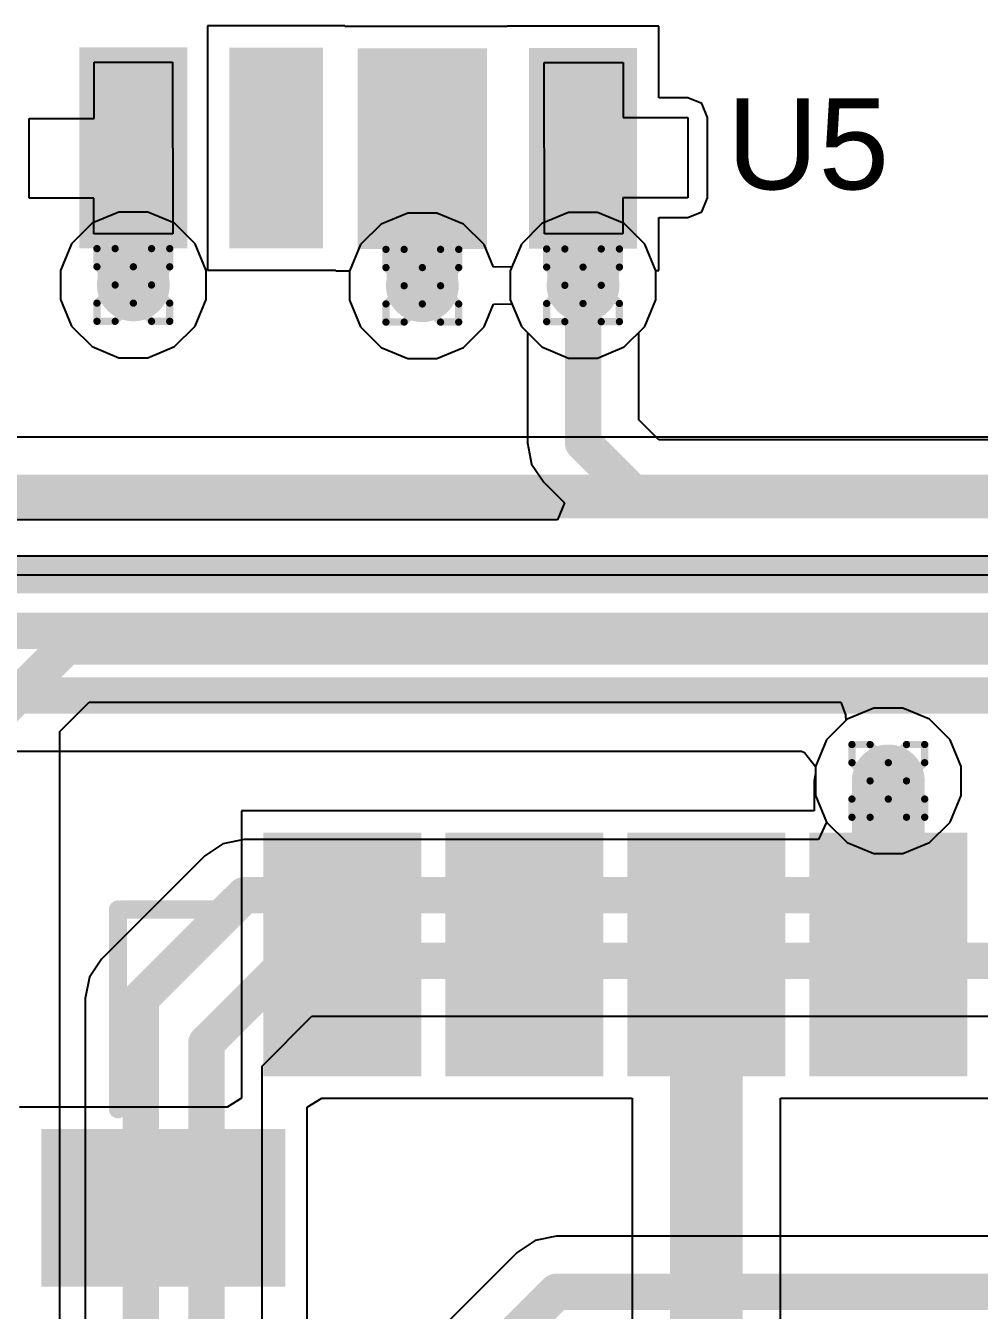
# Model space of a CAD drawing. Header units: inches. Extents: x -13 to 356, y -4 to 120.
# Drawn here: x 12.27 to 18.92, y 34.35 to 43.32 of the extents above; entities that cross this region are included whole.
import ezdxf

# ---------------------------------------------------------------- set-up
doc = ezdxf.new("R2010")
doc.units = ezdxf.units.IN
for name, color, linetype in [('Bottom Layer', 5, 'Continuous'), ('Drill Drawing', 1, 'Continuous'), ('GND', 16, 'Continuous'), ('POWER', 76, 'Continuous'), ('Top Layer', 1, 'Continuous'), ('Top Overlay', 2, 'Continuous'), ('Top Paste', 8, 'Continuous'), ('Top Solder', 216, 'Continuous'), ('Via Holes', 16, 'Continuous')]:
    doc.layers.add(name, color=color, linetype=linetype)
doc.styles.add('Arial', font='', dxfattribs={"height": 0.2})
doc.styles.get('Arial').set_extended_font_data('Arial')

# ---------------------------------------------------------------- blocks, each defined once
blk = doc.blocks.new('SK6812_SIDE_A_20')
at = {"layer": 'Top Layer'}
for points in [[(2.39200055, 1.45490311), (2.94199945, 1.45490311), (2.94199945, 0.25490297), (2.39200055, 0.25490297)], [(3.43862279, 1.45799175), (4.13862393, 1.45799175), (4.13862393, 0.25799161), (3.43862279, 0.25799161)], [(4.58385037, 1.45262727), (5.03384947, 1.45262727), (5.03384947, 0.25262713), (4.58385037, 0.25262713)], [(5.530830949999999, 1.45254599), (6.08082985, 1.45254599), (6.08082985, 0.25254585), (5.530830949999999, 0.25254585)]]:
    blk.add_hatch(color=1, dxfattribs=at).paths.add_polyline_path(points)
at = {"layer": 'Top Paste'}
for points in [[(2.39200055, 1.45490311), (2.94199945, 1.45490311), (2.94199945, 0.25490297), (2.39200055, 0.25490297)], [(3.43862279, 1.45799175), (4.13862393, 1.45799175), (4.13862393, 0.25799161), (3.43862279, 0.25799161)], [(4.58385037, 1.45262727), (5.03384947, 1.45262727), (5.03384947, 0.25262713), (4.58385037, 0.25262713)], [(5.530830949999999, 1.45254599), (6.08082985, 1.45254599), (6.08082985, 0.25254585), (5.530830949999999, 0.25254585)]]:
    blk.add_hatch(color=8, dxfattribs=at).paths.add_polyline_path(points)
at = {"layer": 'Top Solder'}
for points in [[(2.29040055, 1.55650311), (3.04359945, 1.55650311), (3.04359945, 0.15330297), (2.29040055, 0.15330297)], [(3.33702279, 1.55959175), (4.24022393, 1.55959175), (4.24022393, 0.15639161), (3.33702279, 0.15639161)], [(4.48225037, 1.55422727), (5.13544947, 1.55422727), (5.13544947, 0.15102713), (4.48225037, 0.15102713)], [(5.42923095, 1.55414599), (6.18242985, 1.55414599), (6.18242985, 0.15094585), (5.42923095, 0.15094585)]]:
    blk.add_hatch(color=216, dxfattribs=at).paths.add_polyline_path(points)
at = {"layer": 'Top Layer'}
for p, q in [((2.3882096, 1.20119648), (2.3882096, 1.45259552)), ((2.3882096, 1.45259552), (2.93636192, 1.45259552)), ((2.93636192, 1.45259552), (2.93839392, 0.25509728)), ((5.531672959999999, 0.25448768), (5.529640959999999, 1.45198592)), ((5.529640959999999, 1.45198592), (6.08128832, 1.45198592)), ((6.08128832, 1.45198592), (6.08128832, 1.2041632)), ((1.93523616, 0.63995808), (1.93523616, 1.20119648)), ((1.93523616, 1.20119648), (2.3882096, 1.20119648)), ((6.08128832, 1.2041632), (6.53279872, 1.2041632)), ((6.53279872, 1.2041632), (6.53279872, 0.6474764799999999)), ((2.38674656, 0.63995808), (1.93523616, 0.63995808)), ((2.38674656, 0.25509728), (2.38674656, 0.63995808)), ((6.53279872, 0.6474764799999999), (6.07982528, 0.6474764799999999)), ((6.07982528, 0.6474764799999999), (6.07982528, 0.25448768)), ((2.93839392, 0.25509728), (2.38674656, 0.25509728)), ((6.07982528, 0.25448768), (5.531672959999999, 0.25448768))]:
    blk.add_line(p, q, dxfattribs=at)
blk = doc.blocks.new('41_SMD_M______21')
at = {"layer": 'Top Layer'}
for points in [[(-9.500000049999999, -3.36999961), (-8.00000051, -3.36999961), (-8.00000051, -4.270000349999999), (-9.500000049999999, -4.270000349999999)], [(-9.500000049999999, -4.63999961), (-8.00000051, -4.63999961), (-8.00000051, -5.54000035), (-9.500000049999999, -5.54000035)], [(-9.500000049999999, -5.90999961), (-8.00000051, -5.90999961), (-8.00000051, -6.810000349999999), (-9.500000049999999, -6.810000349999999)], [(-9.500000049999999, -7.179999609999999), (-8.00000051, -7.179999609999999), (-8.00000051, -8.080000349999999), (-9.500000049999999, -8.080000349999999)], [(-7.42999911, -9.62999979), (-7.42999911, -8.13000025), (-6.52999837, -8.13000025), (-6.52999837, -9.62999979)]]:
    blk.add_hatch(color=1, dxfattribs=at).paths.add_polyline_path(points)
at = {"layer": 'Top Paste'}
for points in [[(-9.500000049999999, -3.36999961), (-8.00000051, -3.36999961), (-8.00000051, -4.270000349999999), (-9.500000049999999, -4.270000349999999)], [(-9.500000049999999, -4.63999961), (-8.00000051, -4.63999961), (-8.00000051, -5.54000035), (-9.500000049999999, -5.54000035)], [(-9.500000049999999, -5.90999961), (-8.00000051, -5.90999961), (-8.00000051, -6.810000349999999), (-9.500000049999999, -6.810000349999999)], [(-9.500000049999999, -7.179999609999999), (-8.00000051, -7.179999609999999), (-8.00000051, -8.080000349999999), (-9.500000049999999, -8.080000349999999)], [(-7.42999911, -9.62999979), (-7.42999911, -8.13000025), (-6.52999837, -8.13000025), (-6.52999837, -9.62999979)]]:
    blk.add_hatch(color=8, dxfattribs=at).paths.add_polyline_path(points)
at = {"layer": 'Top Solder'}
for points in [[(-9.601600049999998, -3.268399609999999), (-7.89840051, -3.268399609999999), (-7.89840051, -4.37160035), (-9.601600049999998, -4.37160035)], [(-9.601600049999998, -4.53839961), (-7.89840051, -4.53839961), (-7.89840051, -5.64160035), (-9.601600049999998, -5.64160035)], [(-9.601600049999998, -5.808399609999999), (-7.89840051, -5.808399609999999), (-7.89840051, -6.91160035), (-9.601600049999998, -6.91160035)], [(-9.601600049999998, -7.078399609999999), (-7.89840051, -7.078399609999999), (-7.89840051, -8.18160035), (-9.601600049999998, -8.18160035)], [(-7.53159911, -9.731599789999999), (-7.53159911, -8.02840025), (-6.42839837, -8.02840025), (-6.42839837, -9.731599789999999)]]:
    blk.add_hatch(color=216, dxfattribs=at).paths.add_polyline_path(points)
at = {"layer": 'Top Overlay'}
for points in [[(-9.0637995, -9.171401519999998, 0.127, 0.127, 0), (-9.0637995, -8.358601519999999, 0.127, 0.127, 0)], [(-7.66879848, -9.19680152, 0.127, 0.127, 0), (-9.0637995, -9.19680152, 0.127, 0.127, 0)]]:
    blk.add_lwpolyline(points, format="xyseb", dxfattribs=at)
for points in [[(-9.095549499999999, -8.358601519999999, 0.0635, 0.0635, 1), (-9.0320495, -8.358601519999999, 0.0635, 0.0635, 1)], [(-9.095549499999999, -9.171401519999998, 0.0635, 0.0635, 1), (-9.0320495, -9.171401519999998, 0.0635, 0.0635, 1)], [(-9.095549499999999, -9.19680152, 0.0635, 0.0635, 1), (-9.0320495, -9.19680152, 0.0635, 0.0635, 1)], [(-7.700548479999999, -9.19680152, 0.0635, 0.0635, 1), (-7.637048480000001, -9.19680152, 0.0635, 0.0635, 1)]]:
    blk.add_lwpolyline(points, format="xyseb", close=True, dxfattribs=at)

msp = doc.modelspace()

# ---------------------------------------------------------------- hatches: boundary and pattern name
at = {"layer": 'Bottom Layer'}
h = msp.add_hatch(color=5, dxfattribs=at)
edge = h.paths.add_edge_path()
edge.add_arc((13.01848044, 41.51327994), 0.254, 0, 360)
h = msp.add_hatch(color=5, dxfattribs=at)
edge = h.paths.add_edge_path()
edge.add_arc((15.03568748, 41.50783418), 0.254, 0, 360)
h = msp.add_hatch(color=5, dxfattribs=at)
edge = h.paths.add_edge_path()
edge.add_arc((16.15731084, 41.51092282), 0.254, 0, 360)
h = msp.add_hatch(color=5, dxfattribs=at)
edge = h.paths.add_edge_path()
edge.add_arc((18.288, 38.0492), 0.254, 0, 360)
at = {"layer": 'GND'}
h = msp.add_hatch(color=16, dxfattribs=at)
edge = h.paths.add_edge_path()
edge.add_arc((13.01848044, 41.51327994), 0.254, 0, 360)
h = msp.add_hatch(color=16, dxfattribs=at)
edge = h.paths.add_edge_path()
edge.add_arc((15.03568748, 41.50783418), 0.254, 0, 360)
h = msp.add_hatch(color=16, dxfattribs=at)
edge = h.paths.add_edge_path()
edge.add_arc((16.15731084, 41.51092282), 0.254, 0, 360)
h = msp.add_hatch(color=16, dxfattribs=at)
edge = h.paths.add_edge_path()
edge.add_arc((18.288, 38.0492), 0.254, 0, 360)
at = {"layer": 'POWER'}
h = msp.add_hatch(color=76, dxfattribs=at)
edge = h.paths.add_edge_path()
edge.add_arc((13.01848044, 41.51327994), 0.254, 0, 360)
h = msp.add_hatch(color=76, dxfattribs=at)
edge = h.paths.add_edge_path()
edge.add_arc((15.03568748, 41.50783418), 0.254, 0, 360)
h = msp.add_hatch(color=76, dxfattribs=at)
edge = h.paths.add_edge_path()
edge.add_arc((16.15731084, 41.51092282), 0.254, 0, 360)
h = msp.add_hatch(color=76, dxfattribs=at)
edge = h.paths.add_edge_path()
edge.add_arc((18.288, 38.0492), 0.254, 0, 360)
at = {"layer": 'Top Layer'}
for points in [[(13.26839104, 42.47045353999999), (12.76839204, 42.47045353999999), (12.76839204, 41.51327994), (13.26839104, 41.51327994)], [(15.28559808, 42.46500778), (14.78559908, 42.46500778), (14.78559908, 41.50783418), (15.28559808, 41.50783418)], [(16.40722144, 42.46809641999999), (15.90722244, 42.46809641999999), (15.90722244, 41.51092282), (16.40722144, 41.51092282)]]:
    msp.add_hatch(color=1, dxfattribs=at).paths.add_polyline_path(points)
h = msp.add_hatch(color=1, dxfattribs=at)
edge = h.paths.add_edge_path()
edge.add_arc((13.01848044, 41.51327994), 0.254, 0, 360)
h = msp.add_hatch(color=1, dxfattribs=at)
edge = h.paths.add_edge_path()
edge.add_arc((15.03568748, 41.50783418), 0.254, 0, 360)
h = msp.add_hatch(color=1, dxfattribs=at)
edge = h.paths.add_edge_path()
edge.add_arc((16.15731084, 41.51092282), 0.254, 0, 360)
h = msp.add_hatch(color=1, dxfattribs=at)
edge = h.paths.add_edge_path()
edge.add_arc((18.288, 38.0492), 0.254, 0, 360)
at = {"layer": 'Via Holes'}
h = msp.add_hatch(color=7, dxfattribs=at)
edge = h.paths.add_edge_path()
edge.add_arc((13.01848044, 41.51327994), 0.127, 0, 360)
h = msp.add_hatch(color=7, dxfattribs=at)
edge = h.paths.add_edge_path()
edge.add_arc((16.15731084, 41.51092282), 0.127, 0, 360)
h = msp.add_hatch(color=7, dxfattribs=at)
edge = h.paths.add_edge_path()
edge.add_arc((15.03568748, 41.50783418), 0.127, 0, 360)
h = msp.add_hatch(color=7, dxfattribs=at)
edge = h.paths.add_edge_path()
edge.add_arc((18.288, 38.0492), 0.127, 0, 360)

# ---------------------------------------------------------------- linework, layer by layer
at = {"layer": 'Bottom Layer'}
for p, q in [((14.9346412, 42.01583418), (14.74792834, 41.93849625999999)), ((15.13673376, 42.01583418), (14.9346412, 42.01583418)), ((15.32344662, 41.93849625999999), (15.13673376, 42.01583418)), ((16.05626456, 42.01892281999999), (15.8695517, 41.9415849)), ((16.25835712, 42.01892281999999), (16.05626456, 42.01892281999999)), ((16.44506998, 41.9415849), (16.25835712, 42.01892281999999)), ((14.74792834, 41.93849625999999), (14.6050254, 41.79559331999999)), ((15.46634956, 41.79559331999999), (15.32344662, 41.93849625999999)), ((15.8695517, 41.9415849), (15.72664876, 41.79868196)), ((16.58797292, 41.79868196), (16.44506998, 41.9415849)), ((14.6050254, 41.79559331999999), (14.52768748, 41.60888045999999)), ((15.53197808, 41.63715066), (15.46634956, 41.79559331999999)), ((15.72664876, 41.79868196), (15.66102024, 41.6402393)), ((16.66531084, 41.6119691), (16.58797292, 41.79868196)), ((15.66102024, 41.6402393), (15.53197808, 41.63715066)), ((14.52768748, 41.60888045999999), (14.52768748, 41.4067879)), ((16.66531084, 41.40987654), (16.66531084, 41.6119691)), ((14.52768748, 41.4067879), (14.6050254, 41.22007504)), ((15.46634956, 41.22007504), (15.53197808, 41.3785177)), ((15.53197808, 41.3785177), (15.66102024, 41.38160634)), ((15.66102024, 41.38160634), (15.72664876, 41.22316368)), ((16.58797292, 41.22316368), (16.66531084, 41.40987654)), ((14.6050254, 41.22007504), (14.74792834, 41.0771721)), ((15.32344662, 41.0771721), (15.46634956, 41.22007504)), ((15.72664876, 41.22316368), (15.76884578, 41.18096666)), ((16.5457759, 41.18096666), (16.58797292, 41.22316368)), ((15.76884578, 41.18096666), (15.76884578, 40.41120442)), ((16.5457759, 40.57211088), (16.5457759, 41.18096666)), ((14.74792834, 41.0771721), (14.9346412, 40.99983417999999)), ((15.13673376, 40.99983417999999), (15.32344662, 41.0771721)), ((14.9346412, 40.99983417999999), (15.13673376, 40.99983417999999)), ((16.68559274, 40.43229404), (16.5457759, 40.57211088)), ((15.76884578, 40.41120442), (15.79841646, 40.26254583999999)), ((20.75114468, 40.43229404), (16.68559274, 40.43229404)), ((15.79841646, 40.26254583999999), (15.88262508, 40.13651866)), ((15.88262508, 40.13651866), (16.02806548, 39.99107825999999)), ((16.02806548, 39.99107825999999), (15.97946258, 39.8737455)), ((15.97946258, 39.8737455), (11.0946438, 39.8737455)), ((12.50426506, 38.39310584), (12.71026922, 38.59911)), ((12.71026922, 38.59911), (17.9562633, 38.59911)), ((17.9562633, 38.59911), (17.9892452, 38.50967405999999)), ((17.9892452, 38.50967405999999), (17.99248878, 38.47211)), ((17.99248878, 38.47211), (17.85733792, 38.33695914)), ((12.50426506, 31.86597893999999), (12.50426506, 38.39310584)), ((17.85733792, 38.33695914), (17.78, 38.15024628)), ((17.78, 38.15024628), (17.78, 37.94815372)), ((17.78, 37.94815372), (17.85733792, 37.7614434)), ((17.85733792, 37.7614434), (17.80029968, 37.63887316)), ((13.64312994, 37.60930248), (13.51710276, 37.52509386)), ((13.79178852, 37.63887316), (13.64312994, 37.60930248)), ((17.80029968, 37.63887316), (13.79178852, 37.63887316)), ((13.51710276, 37.52509386), (12.79622028, 36.80421138)), ((12.79622028, 36.80421138), (12.71201166, 36.6781842)), ((12.71201166, 36.6781842), (12.68244098, 36.52952561999999)), ((12.68244098, 36.52952561999999), (12.68244098, 26.45334562)), ((13.9165711, 36.0573066), (14.26400754, 36.40474303999999)), ((14.26400754, 36.40474303999999), (19.20457932, 36.40474303999999)), ((13.9165711, 21.60897634), (13.9165711, 36.0573066)), ((15.82361834, 34.83964584), (15.69759116, 34.75543722)), ((15.97227692, 34.86921652), (15.82361834, 34.83964584)), ((20.27013472, 34.86921652), (15.97227692, 34.86921652)), ((15.69759116, 34.75543722), (14.9827742, 34.04062026))]:
    msp.add_line(p, q, dxfattribs=at)
for points in [[(16.15731084, 40.41120442, 0.254, 0.254, 0), (16.15731084, 41.51092282, 0.254, 0.254, 0)], [(16.15731084, 40.41120442, 0.254, 0.254, 0), (16.52468628, 40.04382897999999, 0.254, 0.254, 0)], [(16.52468628, 40.04382897999999, 0.254, 0.254, 0), (20.75114468, 40.04382897999999, 0.254, 0.254, 0)], [(11.0946438, 39.48528044, 0.254, 0.254, 0), (20.44727432, 39.48528044, 0.254, 0.254, 0)], [(12.1158, 38.5540123, 0.254, 0.254, 0), (12.54936276, 38.98757506, 0.254, 0.254, 0)], [(12.54936276, 38.98757506, 0.254, 0.254, 0), (20.22325394, 38.98757506, 0.254, 0.254, 0)], [(18.28799492, 38.04919492, 0.254, 0.254, 0), (18.288, 38.0492, 0.254, 0.254, 0)], [(18.28799492, 37.52651625999999, 0.254, 0.254, 0), (18.28799492, 38.04919492, 0.254, 0.254, 0)], [(18.01188676, 37.2504081, 0.254, 0.254, 0), (18.28799492, 37.52651625999999, 0.254, 0.254, 0)], [(13.07090604, 36.52952561999999, 0.254, 0.254, 0), (13.79178852, 37.2504081, 0.254, 0.254, 0)], [(13.79178852, 37.2504081, 0.254, 0.254, 0), (18.01188676, 37.2504081, 0.254, 0.254, 0)], [(13.52810604, 36.21821306, 0.254, 0.254, 0), (14.10310108, 36.7932081, 0.254, 0.254, 0)], [(14.10310108, 36.7932081, 0.254, 0.254, 0), (19.20457932, 36.7932081, 0.254, 0.254, 0)], [(13.07090604, 21.829776, 0.254, 0.254, 0), (13.07090604, 36.52952561999999, 0.254, 0.254, 0)], [(13.52810604, 21.60897634, 0.254, 0.254, 0), (13.52810604, 36.21821306, 0.254, 0.254, 0)], [(15.25745996, 33.7659345, 0.254, 0.254, 0), (15.97227692, 34.48075145999999, 0.254, 0.254, 0)], [(15.97227692, 34.48075145999999, 0.254, 0.254, 0), (28.44028094, 34.48075145999999, 0.254, 0.254, 0)]]:
    msp.add_lwpolyline(points, format="xyseb", dxfattribs=at)
for points in [[(16.09381084, 41.51092282, 0.127, 0.127, 1), (16.22081084, 41.51092282, 0.127, 0.127, 1)], [(16.09381084, 40.41120442, 0.127, 0.127, 1), (16.22081084, 40.41120442, 0.127, 0.127, 1)], [(16.09381084, 40.41120442, 0.127, 0.127, 1), (16.22081084, 40.41120442, 0.127, 0.127, 1)], [(16.46118628, 40.04382897999999, 0.127, 0.127, 1), (16.58818628, 40.04382897999999, 0.127, 0.127, 1)], [(16.46118628, 40.04382897999999, 0.127, 0.127, 1), (16.58818628, 40.04382897999999, 0.127, 0.127, 1)], [(12.48586276, 38.98757506, 0.127, 0.127, 1), (12.61286276, 38.98757506, 0.127, 0.127, 1)], [(12.48586276, 38.98757506, 0.127, 0.127, 1), (12.61286276, 38.98757506, 0.127, 0.127, 1)], [(18.22449492, 38.04919492, 0.127, 0.127, 1), (18.35149492, 38.04919492, 0.127, 0.127, 1)], [(18.22449492, 38.04919492, 0.127, 0.127, 1), (18.35149492, 38.04919492, 0.127, 0.127, 1)], [(18.2245, 38.0492, 0.127, 0.127, 1), (18.3515, 38.0492, 0.127, 0.127, 1)], [(18.22449492, 37.52651625999999, 0.127, 0.127, 1), (18.35149492, 37.52651625999999, 0.127, 0.127, 1)], [(18.22449492, 37.52651625999999, 0.127, 0.127, 1), (18.35149492, 37.52651625999999, 0.127, 0.127, 1)], [(13.72828852, 37.2504081, 0.127, 0.127, 1), (13.85528852, 37.2504081, 0.127, 0.127, 1)], [(13.72828852, 37.2504081, 0.127, 0.127, 1), (13.85528852, 37.2504081, 0.127, 0.127, 1)], [(17.94838676, 37.2504081, 0.127, 0.127, 1), (18.07538676, 37.2504081, 0.127, 0.127, 1)], [(17.94838676, 37.2504081, 0.127, 0.127, 1), (18.07538676, 37.2504081, 0.127, 0.127, 1)], [(14.03960108, 36.7932081, 0.127, 0.127, 1), (14.16660108, 36.7932081, 0.127, 0.127, 1)], [(14.03960108, 36.7932081, 0.127, 0.127, 1), (14.16660108, 36.7932081, 0.127, 0.127, 1)], [(13.00740604, 36.52952561999999, 0.127, 0.127, 1), (13.13440604, 36.52952561999999, 0.127, 0.127, 1)], [(13.00740604, 36.52952561999999, 0.127, 0.127, 1), (13.13440604, 36.52952561999999, 0.127, 0.127, 1)], [(13.46460604, 36.21821306, 0.127, 0.127, 1), (13.59160604, 36.21821306, 0.127, 0.127, 1)], [(13.46460604, 36.21821306, 0.127, 0.127, 1), (13.59160604, 36.21821306, 0.127, 0.127, 1)], [(15.90877692, 34.48075145999999, 0.127, 0.127, 1), (16.03577692, 34.48075145999999, 0.127, 0.127, 1)], [(15.90877692, 34.48075145999999, 0.127, 0.127, 1), (16.03577692, 34.48075145999999, 0.127, 0.127, 1)]]:
    msp.add_lwpolyline(points, format="xyseb", close=True, dxfattribs=at)
at = {"layer": 'Drill Drawing'}
for points in [[(12.76448044, 41.64027994, 0.0508, 0.0508, 0), (12.76448044, 41.76727993999999, 0.0508, 0.0508, 0)], [(12.76448044, 41.76727993999999, 0.0508, 0.0508, 0), (12.89148044, 41.76727993999999, 0.0508, 0.0508, 0)], [(12.89148044, 41.76727993999999, 0.0508, 0.0508, 0), (13.01848044, 41.64027994, 0.0508, 0.0508, 0)], [(13.01848044, 41.64027994, 0.0508, 0.0508, 0), (13.14548044, 41.76727993999999, 0.0508, 0.0508, 0)], [(13.14548044, 41.76727993999999, 0.0508, 0.0508, 0), (13.27248044, 41.76727993999999, 0.0508, 0.0508, 0)], [(13.27248044, 41.64027994, 0.0508, 0.0508, 0), (13.27248044, 41.76727993999999, 0.0508, 0.0508, 0)], [(14.78168748, 41.63483418, 0.0508, 0.0508, 0), (14.78168748, 41.76183417999999, 0.0508, 0.0508, 0)], [(14.78168748, 41.76183417999999, 0.0508, 0.0508, 0), (14.90868748, 41.76183417999999, 0.0508, 0.0508, 0)], [(14.90868748, 41.76183417999999, 0.0508, 0.0508, 0), (15.03568748, 41.63483418, 0.0508, 0.0508, 0)], [(15.03568748, 41.63483418, 0.0508, 0.0508, 0), (15.16268748, 41.76183417999999, 0.0508, 0.0508, 0)], [(15.16268748, 41.76183417999999, 0.0508, 0.0508, 0), (15.28968748, 41.76183417999999, 0.0508, 0.0508, 0)], [(15.28968748, 41.63483418, 0.0508, 0.0508, 0), (15.28968748, 41.76183417999999, 0.0508, 0.0508, 0)], [(15.90331084, 41.63792282, 0.0508, 0.0508, 0), (15.90331084, 41.76492282, 0.0508, 0.0508, 0)], [(15.90331084, 41.76492282, 0.0508, 0.0508, 0), (16.03031084, 41.76492282, 0.0508, 0.0508, 0)], [(16.03031084, 41.76492282, 0.0508, 0.0508, 0), (16.15731084, 41.63792282, 0.0508, 0.0508, 0)], [(16.15731084, 41.63792282, 0.0508, 0.0508, 0), (16.28431084, 41.76492282, 0.0508, 0.0508, 0)], [(16.28431084, 41.76492282, 0.0508, 0.0508, 0), (16.41131084, 41.76492282, 0.0508, 0.0508, 0)], [(16.41131084, 41.63792282, 0.0508, 0.0508, 0), (16.41131084, 41.76492282, 0.0508, 0.0508, 0)], [(12.76448044, 41.64027994, 0.0508, 0.0508, 0), (12.89148044, 41.51327994, 0.0508, 0.0508, 0)], [(13.14548044, 41.51327994, 0.0508, 0.0508, 0), (13.27248044, 41.64027994, 0.0508, 0.0508, 0)], [(14.78168748, 41.63483418, 0.0508, 0.0508, 0), (14.90868748, 41.50783418, 0.0508, 0.0508, 0)], [(15.16268748, 41.50783418, 0.0508, 0.0508, 0), (15.28968748, 41.63483418, 0.0508, 0.0508, 0)], [(15.90331084, 41.63792282, 0.0508, 0.0508, 0), (16.03031084, 41.51092282, 0.0508, 0.0508, 0)], [(16.28431084, 41.51092282, 0.0508, 0.0508, 0), (16.41131084, 41.63792282, 0.0508, 0.0508, 0)], [(12.76448044, 41.38627994, 0.0508, 0.0508, 0), (12.89148044, 41.51327994, 0.0508, 0.0508, 0)], [(13.14548044, 41.51327994, 0.0508, 0.0508, 0), (13.27248044, 41.38627994, 0.0508, 0.0508, 0)], [(14.78168748, 41.38083418, 0.0508, 0.0508, 0), (14.90868748, 41.50783418, 0.0508, 0.0508, 0)], [(15.16268748, 41.50783418, 0.0508, 0.0508, 0), (15.28968748, 41.38083418, 0.0508, 0.0508, 0)], [(15.90331084, 41.38392282, 0.0508, 0.0508, 0), (16.03031084, 41.51092282, 0.0508, 0.0508, 0)], [(16.28431084, 41.51092282, 0.0508, 0.0508, 0), (16.41131084, 41.38392282, 0.0508, 0.0508, 0)], [(12.76448044, 41.25927994, 0.0508, 0.0508, 0), (12.76448044, 41.38627994, 0.0508, 0.0508, 0)], [(12.89148044, 41.25927994, 0.0508, 0.0508, 0), (13.01848044, 41.38627994, 0.0508, 0.0508, 0)], [(13.01848044, 41.38627994, 0.0508, 0.0508, 0), (13.14548044, 41.25927994, 0.0508, 0.0508, 0)], [(13.27248044, 41.25927994, 0.0508, 0.0508, 0), (13.27248044, 41.38627994, 0.0508, 0.0508, 0)], [(14.78168748, 41.25383418, 0.0508, 0.0508, 0), (14.78168748, 41.38083418, 0.0508, 0.0508, 0)], [(14.90868748, 41.25383418, 0.0508, 0.0508, 0), (15.03568748, 41.38083418, 0.0508, 0.0508, 0)], [(15.03568748, 41.38083418, 0.0508, 0.0508, 0), (15.16268748, 41.25383418, 0.0508, 0.0508, 0)], [(15.28968748, 41.25383418, 0.0508, 0.0508, 0), (15.28968748, 41.38083418, 0.0508, 0.0508, 0)], [(15.90331084, 41.25692281999999, 0.0508, 0.0508, 0), (15.90331084, 41.38392282, 0.0508, 0.0508, 0)], [(16.03031084, 41.25692281999999, 0.0508, 0.0508, 0), (16.15731084, 41.38392282, 0.0508, 0.0508, 0)], [(16.15731084, 41.38392282, 0.0508, 0.0508, 0), (16.28431084, 41.25692281999999, 0.0508, 0.0508, 0)], [(16.41131084, 41.25692281999999, 0.0508, 0.0508, 0), (16.41131084, 41.38392282, 0.0508, 0.0508, 0)], [(12.76448044, 41.25927994, 0.0508, 0.0508, 0), (12.89148044, 41.25927994, 0.0508, 0.0508, 0)], [(13.14548044, 41.25927994, 0.0508, 0.0508, 0), (13.27248044, 41.25927994, 0.0508, 0.0508, 0)], [(14.78168748, 41.25383418, 0.0508, 0.0508, 0), (14.90868748, 41.25383418, 0.0508, 0.0508, 0)], [(15.16268748, 41.25383418, 0.0508, 0.0508, 0), (15.28968748, 41.25383418, 0.0508, 0.0508, 0)], [(15.90331084, 41.25692281999999, 0.0508, 0.0508, 0), (16.03031084, 41.25692281999999, 0.0508, 0.0508, 0)], [(16.28431084, 41.25692281999999, 0.0508, 0.0508, 0), (16.41131084, 41.25692281999999, 0.0508, 0.0508, 0)], [(18.034, 38.17619999999999, 0.0508, 0.0508, 0), (18.034, 38.3032, 0.0508, 0.0508, 0)], [(18.034, 38.3032, 0.0508, 0.0508, 0), (18.161, 38.3032, 0.0508, 0.0508, 0)], [(18.161, 38.3032, 0.0508, 0.0508, 0), (18.288, 38.17619999999999, 0.0508, 0.0508, 0)], [(18.288, 38.17619999999999, 0.0508, 0.0508, 0), (18.415, 38.3032, 0.0508, 0.0508, 0)], [(18.415, 38.3032, 0.0508, 0.0508, 0), (18.542, 38.3032, 0.0508, 0.0508, 0)], [(18.542, 38.17619999999999, 0.0508, 0.0508, 0), (18.542, 38.3032, 0.0508, 0.0508, 0)], [(18.034, 38.17619999999999, 0.0508, 0.0508, 0), (18.161, 38.0492, 0.0508, 0.0508, 0)], [(18.415, 38.0492, 0.0508, 0.0508, 0), (18.542, 38.17619999999999, 0.0508, 0.0508, 0)], [(18.034, 37.9222, 0.0508, 0.0508, 0), (18.161, 38.0492, 0.0508, 0.0508, 0)], [(18.415, 38.0492, 0.0508, 0.0508, 0), (18.542, 37.9222, 0.0508, 0.0508, 0)], [(18.034, 37.79519999999999, 0.0508, 0.0508, 0), (18.034, 37.9222, 0.0508, 0.0508, 0)], [(18.161, 37.79519999999999, 0.0508, 0.0508, 0), (18.288, 37.9222, 0.0508, 0.0508, 0)], [(18.288, 37.9222, 0.0508, 0.0508, 0), (18.415, 37.79519999999999, 0.0508, 0.0508, 0)], [(18.542, 37.79519999999999, 0.0508, 0.0508, 0), (18.542, 37.9222, 0.0508, 0.0508, 0)], [(18.034, 37.79519999999999, 0.0508, 0.0508, 0), (18.161, 37.79519999999999, 0.0508, 0.0508, 0)], [(18.415, 37.79519999999999, 0.0508, 0.0508, 0), (18.542, 37.79519999999999, 0.0508, 0.0508, 0)]]:
    msp.add_lwpolyline(points, format="xyseb", dxfattribs=at)
for points in [[(12.75178044, 41.76727993999999, 0.0254, 0.0254, 1), (12.77718044, 41.76727993999999, 0.0254, 0.0254, 1)], [(12.75178044, 41.76727993999999, 0.0254, 0.0254, 1), (12.77718044, 41.76727993999999, 0.0254, 0.0254, 1)], [(12.87878044, 41.76727993999999, 0.0254, 0.0254, 1), (12.90418044, 41.76727993999999, 0.0254, 0.0254, 1)], [(12.87878044, 41.76727993999999, 0.0254, 0.0254, 1), (12.90418044, 41.76727993999999, 0.0254, 0.0254, 1)], [(13.13278044, 41.76727993999999, 0.0254, 0.0254, 1), (13.15818044, 41.76727993999999, 0.0254, 0.0254, 1)], [(13.13278044, 41.76727993999999, 0.0254, 0.0254, 1), (13.15818044, 41.76727993999999, 0.0254, 0.0254, 1)], [(13.25978044, 41.76727993999999, 0.0254, 0.0254, 1), (13.28518044, 41.76727993999999, 0.0254, 0.0254, 1)], [(13.25978044, 41.76727993999999, 0.0254, 0.0254, 1), (13.28518044, 41.76727993999999, 0.0254, 0.0254, 1)], [(14.76898748, 41.76183417999999, 0.0254, 0.0254, 1), (14.79438748, 41.76183417999999, 0.0254, 0.0254, 1)], [(14.76898748, 41.76183417999999, 0.0254, 0.0254, 1), (14.79438748, 41.76183417999999, 0.0254, 0.0254, 1)], [(14.89598748, 41.76183417999999, 0.0254, 0.0254, 1), (14.92138748, 41.76183417999999, 0.0254, 0.0254, 1)], [(14.89598748, 41.76183417999999, 0.0254, 0.0254, 1), (14.92138748, 41.76183417999999, 0.0254, 0.0254, 1)], [(15.14998748, 41.76183417999999, 0.0254, 0.0254, 1), (15.17538748, 41.76183417999999, 0.0254, 0.0254, 1)], [(15.14998748, 41.76183417999999, 0.0254, 0.0254, 1), (15.17538748, 41.76183417999999, 0.0254, 0.0254, 1)], [(15.27698748, 41.76183417999999, 0.0254, 0.0254, 1), (15.30238748, 41.76183417999999, 0.0254, 0.0254, 1)], [(15.27698748, 41.76183417999999, 0.0254, 0.0254, 1), (15.30238748, 41.76183417999999, 0.0254, 0.0254, 1)], [(15.89061084, 41.76492282, 0.0254, 0.0254, 1), (15.91601084, 41.76492282, 0.0254, 0.0254, 1)], [(15.89061084, 41.76492282, 0.0254, 0.0254, 1), (15.91601084, 41.76492282, 0.0254, 0.0254, 1)], [(16.01761084, 41.76492282, 0.0254, 0.0254, 1), (16.04301084, 41.76492282, 0.0254, 0.0254, 1)], [(16.01761084, 41.76492282, 0.0254, 0.0254, 1), (16.04301084, 41.76492282, 0.0254, 0.0254, 1)], [(16.27161084, 41.76492282, 0.0254, 0.0254, 1), (16.29701084, 41.76492282, 0.0254, 0.0254, 1)], [(16.27161084, 41.76492282, 0.0254, 0.0254, 1), (16.29701084, 41.76492282, 0.0254, 0.0254, 1)], [(16.39861084, 41.76492282, 0.0254, 0.0254, 1), (16.42401084, 41.76492282, 0.0254, 0.0254, 1)], [(16.39861084, 41.76492282, 0.0254, 0.0254, 1), (16.42401084, 41.76492282, 0.0254, 0.0254, 1)], [(12.75178044, 41.64027994, 0.0254, 0.0254, 1), (12.77718044, 41.64027994, 0.0254, 0.0254, 1)], [(12.75178044, 41.64027994, 0.0254, 0.0254, 1), (12.77718044, 41.64027994, 0.0254, 0.0254, 1)], [(13.00578044, 41.64027994, 0.0254, 0.0254, 1), (13.03118044, 41.64027994, 0.0254, 0.0254, 1)], [(13.00578044, 41.64027994, 0.0254, 0.0254, 1), (13.03118044, 41.64027994, 0.0254, 0.0254, 1)], [(13.25978044, 41.64027994, 0.0254, 0.0254, 1), (13.28518044, 41.64027994, 0.0254, 0.0254, 1)], [(13.25978044, 41.64027994, 0.0254, 0.0254, 1), (13.28518044, 41.64027994, 0.0254, 0.0254, 1)], [(14.76898748, 41.63483418, 0.0254, 0.0254, 1), (14.79438748, 41.63483418, 0.0254, 0.0254, 1)], [(14.76898748, 41.63483418, 0.0254, 0.0254, 1), (14.79438748, 41.63483418, 0.0254, 0.0254, 1)], [(15.02298748, 41.63483418, 0.0254, 0.0254, 1), (15.04838748, 41.63483418, 0.0254, 0.0254, 1)], [(15.02298748, 41.63483418, 0.0254, 0.0254, 1), (15.04838748, 41.63483418, 0.0254, 0.0254, 1)], [(15.27698748, 41.63483418, 0.0254, 0.0254, 1), (15.30238748, 41.63483418, 0.0254, 0.0254, 1)], [(15.27698748, 41.63483418, 0.0254, 0.0254, 1), (15.30238748, 41.63483418, 0.0254, 0.0254, 1)], [(15.89061084, 41.63792282, 0.0254, 0.0254, 1), (15.91601084, 41.63792282, 0.0254, 0.0254, 1)], [(15.89061084, 41.63792282, 0.0254, 0.0254, 1), (15.91601084, 41.63792282, 0.0254, 0.0254, 1)], [(16.14461084, 41.63792282, 0.0254, 0.0254, 1), (16.17001084, 41.63792282, 0.0254, 0.0254, 1)], [(16.14461084, 41.63792282, 0.0254, 0.0254, 1), (16.17001084, 41.63792282, 0.0254, 0.0254, 1)], [(16.39861084, 41.63792282, 0.0254, 0.0254, 1), (16.42401084, 41.63792282, 0.0254, 0.0254, 1)], [(16.39861084, 41.63792282, 0.0254, 0.0254, 1), (16.42401084, 41.63792282, 0.0254, 0.0254, 1)], [(12.87878044, 41.51327994, 0.0254, 0.0254, 1), (12.90418044, 41.51327994, 0.0254, 0.0254, 1)], [(12.87878044, 41.51327994, 0.0254, 0.0254, 1), (12.90418044, 41.51327994, 0.0254, 0.0254, 1)], [(13.13278044, 41.51327994, 0.0254, 0.0254, 1), (13.15818044, 41.51327994, 0.0254, 0.0254, 1)], [(13.13278044, 41.51327994, 0.0254, 0.0254, 1), (13.15818044, 41.51327994, 0.0254, 0.0254, 1)], [(14.89598748, 41.50783418, 0.0254, 0.0254, 1), (14.92138748, 41.50783418, 0.0254, 0.0254, 1)], [(14.89598748, 41.50783418, 0.0254, 0.0254, 1), (14.92138748, 41.50783418, 0.0254, 0.0254, 1)], [(15.14998748, 41.50783418, 0.0254, 0.0254, 1), (15.17538748, 41.50783418, 0.0254, 0.0254, 1)], [(15.14998748, 41.50783418, 0.0254, 0.0254, 1), (15.17538748, 41.50783418, 0.0254, 0.0254, 1)], [(16.01761084, 41.51092282, 0.0254, 0.0254, 1), (16.04301084, 41.51092282, 0.0254, 0.0254, 1)], [(16.01761084, 41.51092282, 0.0254, 0.0254, 1), (16.04301084, 41.51092282, 0.0254, 0.0254, 1)], [(16.27161084, 41.51092282, 0.0254, 0.0254, 1), (16.29701084, 41.51092282, 0.0254, 0.0254, 1)], [(16.27161084, 41.51092282, 0.0254, 0.0254, 1), (16.29701084, 41.51092282, 0.0254, 0.0254, 1)], [(12.75178044, 41.38627994, 0.0254, 0.0254, 1), (12.77718044, 41.38627994, 0.0254, 0.0254, 1)], [(12.75178044, 41.38627994, 0.0254, 0.0254, 1), (12.77718044, 41.38627994, 0.0254, 0.0254, 1)], [(13.00578044, 41.38627994, 0.0254, 0.0254, 1), (13.03118044, 41.38627994, 0.0254, 0.0254, 1)], [(13.00578044, 41.38627994, 0.0254, 0.0254, 1), (13.03118044, 41.38627994, 0.0254, 0.0254, 1)], [(13.25978044, 41.38627994, 0.0254, 0.0254, 1), (13.28518044, 41.38627994, 0.0254, 0.0254, 1)], [(13.25978044, 41.38627994, 0.0254, 0.0254, 1), (13.28518044, 41.38627994, 0.0254, 0.0254, 1)], [(14.76898748, 41.38083418, 0.0254, 0.0254, 1), (14.79438748, 41.38083418, 0.0254, 0.0254, 1)], [(14.76898748, 41.38083418, 0.0254, 0.0254, 1), (14.79438748, 41.38083418, 0.0254, 0.0254, 1)], [(15.02298748, 41.38083418, 0.0254, 0.0254, 1), (15.04838748, 41.38083418, 0.0254, 0.0254, 1)], [(15.02298748, 41.38083418, 0.0254, 0.0254, 1), (15.04838748, 41.38083418, 0.0254, 0.0254, 1)], [(15.27698748, 41.38083418, 0.0254, 0.0254, 1), (15.30238748, 41.38083418, 0.0254, 0.0254, 1)], [(15.27698748, 41.38083418, 0.0254, 0.0254, 1), (15.30238748, 41.38083418, 0.0254, 0.0254, 1)], [(15.89061084, 41.38392282, 0.0254, 0.0254, 1), (15.91601084, 41.38392282, 0.0254, 0.0254, 1)], [(15.89061084, 41.38392282, 0.0254, 0.0254, 1), (15.91601084, 41.38392282, 0.0254, 0.0254, 1)], [(16.14461084, 41.38392282, 0.0254, 0.0254, 1), (16.17001084, 41.38392282, 0.0254, 0.0254, 1)], [(16.14461084, 41.38392282, 0.0254, 0.0254, 1), (16.17001084, 41.38392282, 0.0254, 0.0254, 1)], [(16.39861084, 41.38392282, 0.0254, 0.0254, 1), (16.42401084, 41.38392282, 0.0254, 0.0254, 1)], [(16.39861084, 41.38392282, 0.0254, 0.0254, 1), (16.42401084, 41.38392282, 0.0254, 0.0254, 1)], [(12.75178044, 41.25927994, 0.0254, 0.0254, 1), (12.77718044, 41.25927994, 0.0254, 0.0254, 1)], [(12.75178044, 41.25927994, 0.0254, 0.0254, 1), (12.77718044, 41.25927994, 0.0254, 0.0254, 1)], [(12.87878044, 41.25927994, 0.0254, 0.0254, 1), (12.90418044, 41.25927994, 0.0254, 0.0254, 1)], [(12.87878044, 41.25927994, 0.0254, 0.0254, 1), (12.90418044, 41.25927994, 0.0254, 0.0254, 1)], [(13.13278044, 41.25927994, 0.0254, 0.0254, 1), (13.15818044, 41.25927994, 0.0254, 0.0254, 1)], [(13.13278044, 41.25927994, 0.0254, 0.0254, 1), (13.15818044, 41.25927994, 0.0254, 0.0254, 1)], [(13.25978044, 41.25927994, 0.0254, 0.0254, 1), (13.28518044, 41.25927994, 0.0254, 0.0254, 1)], [(13.25978044, 41.25927994, 0.0254, 0.0254, 1), (13.28518044, 41.25927994, 0.0254, 0.0254, 1)], [(14.76898748, 41.25383418, 0.0254, 0.0254, 1), (14.79438748, 41.25383418, 0.0254, 0.0254, 1)], [(14.76898748, 41.25383418, 0.0254, 0.0254, 1), (14.79438748, 41.25383418, 0.0254, 0.0254, 1)], [(14.89598748, 41.25383418, 0.0254, 0.0254, 1), (14.92138748, 41.25383418, 0.0254, 0.0254, 1)], [(14.89598748, 41.25383418, 0.0254, 0.0254, 1), (14.92138748, 41.25383418, 0.0254, 0.0254, 1)], [(15.14998748, 41.25383418, 0.0254, 0.0254, 1), (15.17538748, 41.25383418, 0.0254, 0.0254, 1)], [(15.14998748, 41.25383418, 0.0254, 0.0254, 1), (15.17538748, 41.25383418, 0.0254, 0.0254, 1)], [(15.27698748, 41.25383418, 0.0254, 0.0254, 1), (15.30238748, 41.25383418, 0.0254, 0.0254, 1)], [(15.27698748, 41.25383418, 0.0254, 0.0254, 1), (15.30238748, 41.25383418, 0.0254, 0.0254, 1)], [(15.89061084, 41.25692281999999, 0.0254, 0.0254, 1), (15.91601084, 41.25692281999999, 0.0254, 0.0254, 1)], [(15.89061084, 41.25692281999999, 0.0254, 0.0254, 1), (15.91601084, 41.25692281999999, 0.0254, 0.0254, 1)], [(16.01761084, 41.25692281999999, 0.0254, 0.0254, 1), (16.04301084, 41.25692281999999, 0.0254, 0.0254, 1)], [(16.01761084, 41.25692281999999, 0.0254, 0.0254, 1), (16.04301084, 41.25692281999999, 0.0254, 0.0254, 1)], [(16.27161084, 41.25692281999999, 0.0254, 0.0254, 1), (16.29701084, 41.25692281999999, 0.0254, 0.0254, 1)], [(16.27161084, 41.25692281999999, 0.0254, 0.0254, 1), (16.29701084, 41.25692281999999, 0.0254, 0.0254, 1)], [(16.39861084, 41.25692281999999, 0.0254, 0.0254, 1), (16.42401084, 41.25692281999999, 0.0254, 0.0254, 1)], [(16.39861084, 41.25692281999999, 0.0254, 0.0254, 1), (16.42401084, 41.25692281999999, 0.0254, 0.0254, 1)], [(18.0213, 38.3032, 0.0254, 0.0254, 1), (18.0467, 38.3032, 0.0254, 0.0254, 1)], [(18.0213, 38.3032, 0.0254, 0.0254, 1), (18.0467, 38.3032, 0.0254, 0.0254, 1)], [(18.1483, 38.3032, 0.0254, 0.0254, 1), (18.1737, 38.3032, 0.0254, 0.0254, 1)], [(18.1483, 38.3032, 0.0254, 0.0254, 1), (18.1737, 38.3032, 0.0254, 0.0254, 1)], [(18.4023, 38.3032, 0.0254, 0.0254, 1), (18.4277, 38.3032, 0.0254, 0.0254, 1)], [(18.4023, 38.3032, 0.0254, 0.0254, 1), (18.4277, 38.3032, 0.0254, 0.0254, 1)], [(18.5293, 38.3032, 0.0254, 0.0254, 1), (18.5547, 38.3032, 0.0254, 0.0254, 1)], [(18.5293, 38.3032, 0.0254, 0.0254, 1), (18.5547, 38.3032, 0.0254, 0.0254, 1)], [(18.0213, 38.17619999999999, 0.0254, 0.0254, 1), (18.0467, 38.17619999999999, 0.0254, 0.0254, 1)], [(18.0213, 38.17619999999999, 0.0254, 0.0254, 1), (18.0467, 38.17619999999999, 0.0254, 0.0254, 1)], [(18.2753, 38.17619999999999, 0.0254, 0.0254, 1), (18.3007, 38.17619999999999, 0.0254, 0.0254, 1)], [(18.2753, 38.17619999999999, 0.0254, 0.0254, 1), (18.3007, 38.17619999999999, 0.0254, 0.0254, 1)], [(18.5293, 38.17619999999999, 0.0254, 0.0254, 1), (18.5547, 38.17619999999999, 0.0254, 0.0254, 1)], [(18.5293, 38.17619999999999, 0.0254, 0.0254, 1), (18.5547, 38.17619999999999, 0.0254, 0.0254, 1)], [(18.1483, 38.0492, 0.0254, 0.0254, 1), (18.1737, 38.0492, 0.0254, 0.0254, 1)], [(18.1483, 38.0492, 0.0254, 0.0254, 1), (18.1737, 38.0492, 0.0254, 0.0254, 1)], [(18.4023, 38.0492, 0.0254, 0.0254, 1), (18.4277, 38.0492, 0.0254, 0.0254, 1)], [(18.4023, 38.0492, 0.0254, 0.0254, 1), (18.4277, 38.0492, 0.0254, 0.0254, 1)], [(18.0213, 37.9222, 0.0254, 0.0254, 1), (18.0467, 37.9222, 0.0254, 0.0254, 1)], [(18.0213, 37.9222, 0.0254, 0.0254, 1), (18.0467, 37.9222, 0.0254, 0.0254, 1)], [(18.2753, 37.9222, 0.0254, 0.0254, 1), (18.3007, 37.9222, 0.0254, 0.0254, 1)], [(18.2753, 37.9222, 0.0254, 0.0254, 1), (18.3007, 37.9222, 0.0254, 0.0254, 1)], [(18.5293, 37.9222, 0.0254, 0.0254, 1), (18.5547, 37.9222, 0.0254, 0.0254, 1)], [(18.5293, 37.9222, 0.0254, 0.0254, 1), (18.5547, 37.9222, 0.0254, 0.0254, 1)], [(18.0213, 37.79519999999999, 0.0254, 0.0254, 1), (18.0467, 37.79519999999999, 0.0254, 0.0254, 1)], [(18.0213, 37.79519999999999, 0.0254, 0.0254, 1), (18.0467, 37.79519999999999, 0.0254, 0.0254, 1)], [(18.1483, 37.79519999999999, 0.0254, 0.0254, 1), (18.1737, 37.79519999999999, 0.0254, 0.0254, 1)], [(18.1483, 37.79519999999999, 0.0254, 0.0254, 1), (18.1737, 37.79519999999999, 0.0254, 0.0254, 1)], [(18.4023, 37.79519999999999, 0.0254, 0.0254, 1), (18.4277, 37.79519999999999, 0.0254, 0.0254, 1)], [(18.4023, 37.79519999999999, 0.0254, 0.0254, 1), (18.4277, 37.79519999999999, 0.0254, 0.0254, 1)], [(18.5293, 37.79519999999999, 0.0254, 0.0254, 1), (18.5547, 37.79519999999999, 0.0254, 0.0254, 1)], [(18.5293, 37.79519999999999, 0.0254, 0.0254, 1), (18.5547, 37.79519999999999, 0.0254, 0.0254, 1)]]:
    msp.add_lwpolyline(points, format="xyseb", close=True, dxfattribs=at)
at = {"layer": 'GND'}
for p, q in [((14.9346412, 42.01583418), (14.74792834, 41.93849625999999)), ((15.13673376, 42.01583418), (14.9346412, 42.01583418)), ((15.32344662, 41.93849625999999), (15.13673376, 42.01583418)), ((16.05626456, 42.01892281999999), (15.8695517, 41.9415849)), ((16.25835712, 42.01892281999999), (16.05626456, 42.01892281999999)), ((16.44506998, 41.9415849), (16.25835712, 42.01892281999999)), ((14.74792834, 41.93849625999999), (14.6050254, 41.79559331999999)), ((15.46634956, 41.79559331999999), (15.32344662, 41.93849625999999)), ((15.8695517, 41.9415849), (15.72664876, 41.79868196)), ((16.58797292, 41.79868196), (16.44506998, 41.9415849)), ((14.6050254, 41.79559331999999), (14.52768748, 41.60888045999999)), ((15.53197808, 41.63715066), (15.46634956, 41.79559331999999)), ((15.72664876, 41.79868196), (15.66102024, 41.6402393)), ((16.66531084, 41.6119691), (16.58797292, 41.79868196)), ((15.66102024, 41.6402393), (15.53197808, 41.63715066)), ((14.52768748, 41.60888045999999), (14.52768748, 41.4067879)), ((16.66531084, 41.40987654), (16.66531084, 41.6119691)), ((14.52768748, 41.4067879), (14.6050254, 41.22007504)), ((15.46634956, 41.22007504), (15.53197808, 41.3785177)), ((15.53197808, 41.3785177), (15.66102024, 41.38160634)), ((15.66102024, 41.38160634), (15.72664876, 41.22316368)), ((16.58797292, 41.22316368), (16.66531084, 41.40987654)), ((14.6050254, 41.22007504), (14.74792834, 41.0771721)), ((15.32344662, 41.0771721), (15.46634956, 41.22007504)), ((15.72664876, 41.22316368), (15.8695517, 41.08026074)), ((16.44506998, 41.08026074), (16.58797292, 41.22316368)), ((14.74792834, 41.0771721), (14.9346412, 40.99983417999999)), ((15.13673376, 40.99983417999999), (15.32344662, 41.0771721)), ((15.8695517, 41.08026074), (16.05626456, 41.00292281999999)), ((16.25835712, 41.00292281999999), (16.44506998, 41.08026074)), ((14.9346412, 40.99983417999999), (15.13673376, 40.99983417999999)), ((16.05626456, 41.00292281999999), (16.25835712, 41.00292281999999)), ((18.18695372, 38.5572), (18.00024086, 38.47986208)), ((18.38904628, 38.5572), (18.18695372, 38.5572)), ((18.57575914, 38.47986208), (18.38904628, 38.5572)), ((18.00024086, 38.47986208), (17.85733792, 38.33695914)), ((18.71866208, 38.33695914), (18.57575914, 38.47986208)), ((17.85733792, 38.33695914), (17.78, 38.15024628)), ((18.796, 38.15024628), (18.71866208, 38.33695914)), ((17.78, 38.15024628), (17.78, 37.94815372)), ((18.796, 37.94815372), (18.796, 38.15024628)), ((17.78, 37.94815372), (17.85733792, 37.76144086)), ((18.71866208, 37.76144086), (18.796, 37.94815372)), ((17.85733792, 37.76144086), (18.00024086, 37.61853792)), ((18.57575914, 37.61853792), (18.71866208, 37.76144086)), ((18.00024086, 37.61853792), (18.18695372, 37.5412)), ((18.38904628, 37.5412), (18.57575914, 37.61853792)), ((18.18695372, 37.5412), (18.38904628, 37.5412))]:
    msp.add_line(p, q, dxfattribs=at)
at = {"layer": 'POWER'}
for p, q in [((12.91743416, 42.02127994), (12.7307213, 41.94394202)), ((13.11952672, 42.02127994), (12.91743416, 42.02127994)), ((13.30623958, 41.94394202), (13.11952672, 42.02127994)), ((16.05626456, 42.01892281999999), (15.8695517, 41.9415849)), ((16.25835712, 42.01892281999999), (16.05626456, 42.01892281999999)), ((16.44506998, 41.9415849), (16.25835712, 42.01892281999999)), ((12.7307213, 41.94394202), (12.58781836, 41.80103908)), ((13.44914252, 41.80103908), (13.30623958, 41.94394202)), ((15.8695517, 41.9415849), (15.72664876, 41.79868196)), ((16.58797292, 41.79868196), (16.44506998, 41.9415849)), ((12.58781836, 41.80103908), (12.51048044, 41.61432622)), ((13.52648044, 41.61432622), (13.44914252, 41.80103908)), ((15.72664876, 41.79868196), (15.64931084, 41.6119691)), ((16.66531084, 41.6119691), (16.58797292, 41.79868196)), ((12.51048044, 41.61432622), (12.51048044, 41.41223366)), ((13.52648044, 41.41223366), (13.52648044, 41.61432622)), ((15.64931084, 41.6119691), (15.64931084, 41.40987654)), ((16.66531084, 41.40987654), (16.66531084, 41.6119691)), ((12.51048044, 41.41223366), (12.58781836, 41.2255208)), ((13.44914252, 41.2255208), (13.52648044, 41.41223366)), ((15.64931084, 41.40987654), (15.72664876, 41.22316368)), ((16.58797292, 41.22316368), (16.66531084, 41.40987654)), ((12.58781836, 41.2255208), (12.7307213, 41.08261786)), ((13.30623958, 41.08261786), (13.44914252, 41.2255208)), ((15.72664876, 41.22316368), (15.8695517, 41.08026074)), ((16.44506998, 41.08026074), (16.58797292, 41.22316368)), ((12.7307213, 41.08261786), (12.91743416, 41.00527993999999)), ((13.11952672, 41.00527993999999), (13.30623958, 41.08261786)), ((15.8695517, 41.08026074), (16.05626456, 41.00292281999999)), ((16.25835712, 41.00292281999999), (16.44506998, 41.08026074)), ((12.91743416, 41.00527993999999), (13.11952672, 41.00527993999999)), ((16.05626456, 41.00292281999999), (16.25835712, 41.00292281999999)), ((18.18695372, 38.5572), (18.00024086, 38.47986208)), ((18.38904628, 38.5572), (18.18695372, 38.5572)), ((18.57575914, 38.47986208), (18.38904628, 38.5572)), ((18.00024086, 38.47986208), (17.85733792, 38.33695914)), ((18.71866208, 38.33695914), (18.57575914, 38.47986208)), ((17.85733792, 38.33695914), (17.78, 38.15024628)), ((18.796, 38.15024628), (18.71866208, 38.33695914)), ((17.78, 38.15024628), (17.78, 37.94815372)), ((18.796, 37.94815372), (18.796, 38.15024628)), ((17.78, 37.94815372), (17.85733792, 37.76144086)), ((18.71866208, 37.76144086), (18.796, 37.94815372)), ((17.85733792, 37.76144086), (18.00024086, 37.61853792)), ((18.57575914, 37.61853792), (18.71866208, 37.76144086)), ((18.00024086, 37.61853792), (18.18695372, 37.5412)), ((18.38904628, 37.5412), (18.57575914, 37.61853792)), ((18.18695372, 37.5412), (18.38904628, 37.5412))]:
    msp.add_line(p, q, dxfattribs=at)
at = {"layer": 'Top Layer'}
for p, q in [((14.4944592, 43.32437106), (13.53646264, 43.32437106)), ((13.53646264, 43.32437106), (13.53646264, 41.61637346)), ((14.4944592, 43.31900658), (14.4944592, 43.32437106)), ((15.62831266, 43.31900658), (14.4944592, 43.31900658)), ((16.68630902, 43.32209521999999), (15.62831266, 43.32209521999999)), ((15.62831266, 43.32209521999999), (15.62831266, 43.31900658)), ((16.68630902, 42.82050618), (16.68630902, 43.32209521999999)), ((16.88907468, 42.82050618), (16.68630902, 42.82050618)), ((16.98627794, 42.78024463999999), (16.88907468, 42.82050618)), ((17.02653948, 42.68304138), (16.98627794, 42.78024463999999)), ((17.02653948, 42.12180298), (17.02653948, 42.68304138)), ((16.98627794, 42.02459972), (17.02653948, 42.12180298)), ((16.88907468, 41.98433818), (16.98627794, 42.02459972)), ((16.68630902, 41.61409762), (16.68630902, 41.98433818)), ((16.68630902, 41.98433818), (16.88907468, 41.98433818)), ((13.53646264, 41.61637346), (14.43168818, 41.61637346)), ((14.43168818, 41.61637346), (14.43168818, 41.61100897999999)), ((14.43168818, 41.61100897999999), (14.52662322, 41.61100897999999)), ((14.52662322, 41.61100897999999), (14.52662322, 41.50783418)), ((16.6661973, 41.51092282), (16.6661973, 41.61409762)), ((16.6661973, 41.61409762), (16.68630902, 41.61409762)), ((14.52662322, 41.50783418), (14.52768748, 41.50248494)), ((14.52768748, 41.50248494), (14.52768748, 41.4067879)), ((16.66531084, 41.50646512), (16.6661973, 41.51092282)), ((16.66531084, 41.40987654), (16.66531084, 41.50646512)), ((14.52768748, 41.4067879), (14.6050254, 41.22007504)), ((15.46634956, 41.22007504), (15.53197808, 41.3785177)), ((15.53197808, 41.3785177), (15.66102024, 41.38160634)), ((15.66102024, 41.38160634), (15.72664876, 41.22316368)), ((16.58797292, 41.22316368), (16.66531084, 41.40987654)), ((14.6050254, 41.22007504), (14.74792834, 41.0771721)), ((15.32344662, 41.0771721), (15.46634956, 41.22007504)), ((15.72664876, 41.22316368), (15.8695517, 41.08026074)), ((16.44506998, 41.08026074), (16.58797292, 41.22316368)), ((14.74792834, 41.0771721), (14.9346412, 40.99983417999999)), ((15.13673376, 40.99983417999999), (15.32344662, 41.0771721)), ((15.8695517, 41.08026074), (16.05626456, 41.00292281999999)), ((16.25835712, 41.00292281999999), (16.44506998, 41.08026074)), ((14.9346412, 40.99983417999999), (15.13673376, 40.99983417999999)), ((16.05626456, 41.00292281999999), (16.25835712, 41.00292281999999)), ((20.69399976, 40.45096812), (11.91760634, 40.45096812)), ((11.74597092, 39.62224232), (20.56523954, 39.62224232)), ((20.49186148, 39.48548364), (6.213749319999999, 39.48548364)), ((6.887494479999999, 38.25753588), (17.68199918, 38.25753588)), ((17.68199918, 38.25753588), (17.70196104, 38.24731746)), ((17.70196104, 38.24731746), (17.78, 38.15024374)), ((17.78, 38.15024374), (17.78, 38.09923292)), ((17.78, 38.09923292), (17.77004828, 38.0492)), ((17.77004828, 38.0492), (17.77004828, 37.84099874)), ((17.77004828, 37.84099874), (13.7740009, 37.84099874)), ((13.7740009, 37.84099874), (13.7740009, 35.89800034)), ((13.7740009, 35.89800034), (13.77399836, 35.83300428)), ((13.77399836, 35.83300428), (13.67268284, 35.7709978)), ((14.232001, 35.77099526), (14.33331652, 35.83300173999999)), ((14.33331652, 35.83300173999999), (16.50004828, 35.83300173999999)), ((16.50004828, 35.83300173999999), (16.50004828, 33.65948818)), ((17.53595172, 33.65948818), (17.53595172, 35.83300173999999)), ((17.53595172, 35.83300173999999), (20.31004828, 35.83300173999999)), ((13.67268284, 35.7709978), (12.22400146, 35.7709978)), ((14.23199846, 35.7059992), (14.232001, 35.77099526)), ((14.23199846, 34.36299959999999), (14.23199846, 35.7059992)), ((14.23199846, 33.04495042), (14.23199846, 34.36299959999999))]:
    msp.add_line(p, q, dxfattribs=at)
for points in [[(11.74597092, 40.03660522, 0.3048, 0.3048, 0), (21.19799926, 40.03660522, 0.3048, 0.3048, 0)], [(6.213749319999999, 39.09701858, 0.254, 0.254, 0), (25.45698236, 39.09701858, 0.254, 0.254, 0)], [(6.887494479999999, 38.64600094, 0.254, 0.254, 0), (24.16156712, 38.64600094, 0.254, 0.254, 0)], [(18.288, 36.83700024, 0.508, 0.508, 0), (18.288, 38.0492, 0.508, 0.508, 0)], [(17.018, 33.65948818, 0.508, 0.508, 0), (17.018, 36.83700024, 0.508, 0.508, 0)]]:
    msp.add_lwpolyline(points, format="xyseb", dxfattribs=at)
for points in [[(18.161, 38.0492, 0.254, 0.254, 1), (18.415, 38.0492, 0.254, 0.254, 1)], [(16.891, 36.83700024, 0.254, 0.254, 1), (17.145, 36.83700024, 0.254, 0.254, 1)], [(18.161, 36.83700024, 0.254, 0.254, 1), (18.415, 36.83700024, 0.254, 0.254, 1)]]:
    msp.add_lwpolyline(points, format="xyseb", close=True, dxfattribs=at)

# ---------------------------------------------------------------- block references
for name, p, rotation in [('SK6812_SIDE_A_20', (18.82431084, 43.32299946), 180), ('41_SMD_M______21', (22.10799998, 28.08699996), 270)]:
    msp.add_blockref(name, p, dxfattribs=dict(rotation=rotation))

# ---------------------------------------------------------------- texts
at = {"layer": 'Top Overlay', "style": 'Arial'}
msp.add_text('U5', height=0.635, dxfattribs=at).set_placement((17.16027048, 42.18147519999999))

doc.saveas('drawing.dxf')
